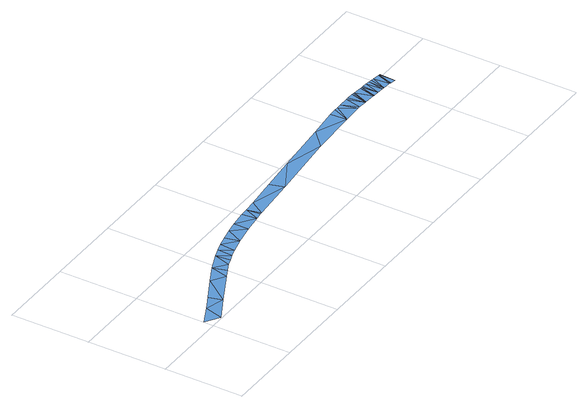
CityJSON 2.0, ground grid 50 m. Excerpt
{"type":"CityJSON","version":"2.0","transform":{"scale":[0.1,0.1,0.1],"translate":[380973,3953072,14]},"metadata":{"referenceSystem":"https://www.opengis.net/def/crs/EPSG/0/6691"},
"CityObjects":{
"waterbody1":{"type":"WaterBody","attributes":{"name":"妙正寺川","class":"1030"},"geometry":[{"type":"MultiSurface","lod":"1","boundaries":[[[0,1,2]],[[0,3,1]],[[3,4,1]],[[3,5,4]],[[3,6,5]],[[6,7,5]],[[6,8,7]],[[8,9,7]],[[9,10,7]],[[9,11,10]],[[11,12,10]],[[12,13,10]],[[12,14,13]],[[14,15,13]],[[14,16,15]],[[16,17,15]],[[16,18,17]],[[16,19,18]],[[19,20,18]],[[19,21,20]],[[21,22,20]],[[21,23,22]],[[21,24,23]],[[24,25,23]],[[25,26,23]],[[25,27,26]],[[27,28,26]],[[27,29,28]],[[27,30,29]],[[30,31,29]],[[30,32,31]],[[32,33,31]],[[32,34,33]],[[32,35,34]],[[32,36,35]],[[36,37,35]],[[36,38,37]],[[38,39,37]],[[39,40,37]],[[39,41,40]],[[39,42,41]],[[42,43,41]],[[42,44,43]],[[42,45,44]],[[45,46,44]],[[45,47,46]],[[45,48,47]],[[48,49,47]],[[48,50,49]],[[50,51,49]],[[51,52,53]],[[51,53,49]],[[52,54,53]],[[52,55,54]],[[52,56,55]],[[52,57,56]],[[57,58,56]],[[57,59,58]],[[60,58,59]],[[59,61,60]],[[59,62,61]],[[62,63,61]],[[62,64,63]],[[64,65,63]],[[65,66,67]],[[65,67,63]],[[66,68,67]]]}]}
},
"vertices":[
[94,6,1],[127,121,1],[8,63,0],[246,89,1],[222,172,1],[361,246,2],[449,192,2],[478,304,3],[503,220,2],[552,242,3],[585,348,3],[598,260,3],[638,276,3],[645,369,3],[688,290,3],[695,384,3],[781,310,4],[761,400,4],[834,415,4],[905,333,4],[904,426,4],[1015,346,5],[1006,439,5],[1056,440,5],[1063,352,5],[1075,354,5],[1132,447,5],[1361,379,6],[1331,466,6],[1553,486,7],[1796,418,8],[1902,518,8],[2096,433,9],[2089,537,9],[2139,539,9],[2165,540,9],[2219,439,9],[2200,540,9],[2221,439,9],[2237,440,9],[2261,540,9],[2262,540,9],[2292,436,10],[2277,540,10],[2318,538,10],[2296,436,10],[2333,538,10],[2339,537,10],[2367,431,10],[2393,532,10],[2375,431,10],[2377,431,10],[2409,428,10],[2407,531,10],[2416,530,10],[2417,530,10],[2446,527,10],[2454,425,10],[2473,524,10],[2466,424,10],[2494,521,10],[2509,519,10],[2518,418,11],[2552,513,11],[2524,417,11],[2526,416,11],[2561,410,11],[2562,511,11],[2563,511,11]
]}
